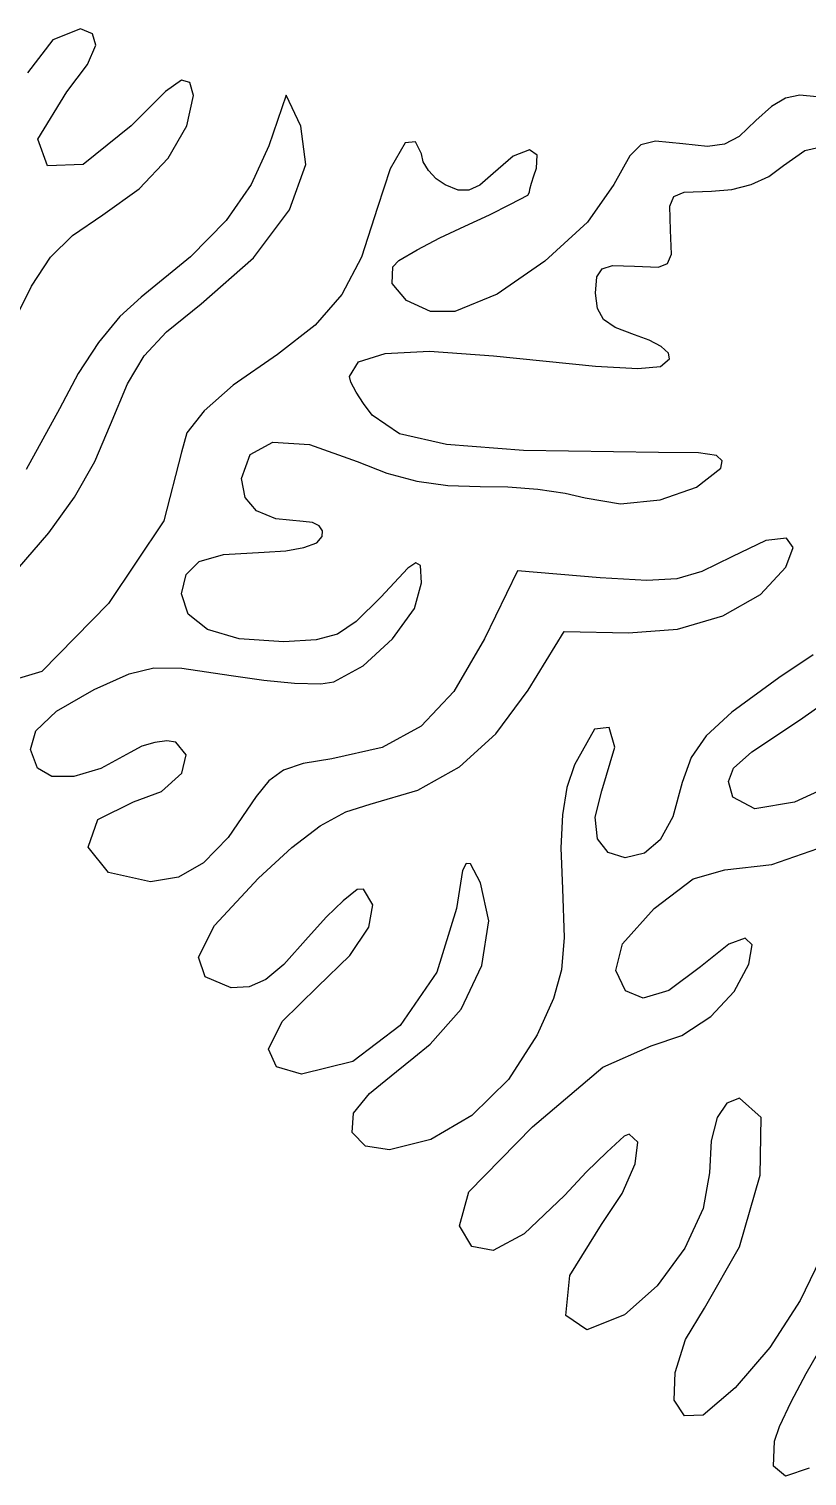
# Model space of a CAD drawing. Header units: metres. Extents: x -276 to 353, y -236 to 239.
# Drawn here: x -163.2 to -98.4, y -200.6 to -80.1 of the extents above; entities that cross this region are included whole.
import ezdxf

# ---------------------------------------------------------------- set-up
doc = ezdxf.new("R2010")
doc.units = ezdxf.units.M
doc.layers.add('Draw', color=2, linetype='CONTINUOUS')

msp = doc.modelspace()

# ---------------------------------------------------------------- linework, layer by layer
at = {"layer": 'draw'}
for p, q in [((-158.96, -80.13), (-161.25, -81.04)), ((-157.95, -80.54), (-158.96, -80.13)), ((-157.67, -81.48), (-157.95, -80.54)), ((-161.25, -81.04), (-163.36, -83.78)), ((-158.37, -83.09), (-157.67, -81.48)), ((-160.1, -85.37), (-158.37, -83.09)), ((-162.5, -89.3), (-160.1, -85.37)), ((-151.87, -85.33), (-154.73, -88.19)), ((-150.53, -84.39), (-151.87, -85.33)), ((-149.85, -84.59), (-150.53, -84.39)), ((-149.55, -85.68), (-149.85, -84.59)), ((-150.08, -88.19), (-149.55, -85.68)), ((-141.82, -85.63), (-143.26, -89.85)), ((-140.59, -88.23), (-141.82, -85.63)), ((-101.39, -86.57), (-102.68, -87.76)), ((-100.23, -85.9), (-101.39, -86.57)), ((-99.02, -85.65), (-100.23, -85.9)), ((-97.6, -85.77), (-99.02, -85.65)), ((-102.68, -87.76), (-104.09, -89.07)), ((-154.73, -88.19), (-158.74, -91.41)), ((-151.66, -90.87), (-150.08, -88.19)), ((-140.18, -91.41), (-140.59, -88.23)), ((-104.09, -89.07), (-105.3, -89.72)), ((-161.7, -91.51), (-162.5, -89.3)), ((-143.26, -89.85), (-144.72, -93.07)), ((-131.9, -89.62), (-133.15, -91.76)), ((-131.05, -89.51), (-131.9, -89.62)), ((-130.55, -90.51), (-131.05, -89.51)), ((-121.54, -90.19), (-122.9, -90.73)), ((-120.9, -90.62), (-121.54, -90.19)), ((-112.26, -89.76), (-113.2, -90.69)), ((-111.06, -89.47), (-112.26, -89.76)), ((-108.78, -89.7), (-111.06, -89.47)), ((-106.71, -89.91), (-108.78, -89.7)), ((-105.3, -89.72), (-106.71, -89.91)), ((-100.39, -91.5), (-98.62, -90.25)), ((-98.62, -90.25), (-97.04, -89.88)), ((-158.74, -91.41), (-161.7, -91.51)), ((-154.07, -93.44), (-151.66, -90.87)), ((-141.54, -95.18), (-140.18, -91.41)), ((-130.41, -91.18), (-130.55, -90.51)), ((-129.97, -91.91), (-130.41, -91.18)), ((-122.9, -90.73), (-124.58, -92.15)), ((-120.95, -91.71), (-120.9, -90.62)), ((-113.2, -90.69), (-114.52, -93.07)), ((-101.61, -92.4), (-100.39, -91.5)), ((-133.15, -91.76), (-134.2, -94.98)), ((-129.33, -92.59), (-129.97, -91.91)), ((-128.58, -93.11), (-129.33, -92.59)), ((-124.58, -92.15), (-125.69, -93.12)), ((-121.38, -92.95), (-121.18, -92.35)), ((-121.18, -92.35), (-120.95, -91.71)), ((-103.07, -93.07), (-101.61, -92.4)), ((-157.08, -95.59), (-154.07, -93.44)), ((-144.72, -93.07), (-146.83, -96.06)), ((-127.49, -93.54), (-128.58, -93.11)), ((-126.59, -93.55), (-127.49, -93.54)), ((-125.69, -93.12), (-126.59, -93.55)), ((-123.13, -94.72), (-121.69, -93.96)), ((-121.69, -93.96), (-121.55, -93.72)), ((-121.55, -93.72), (-121.52, -93.47)), ((-121.52, -93.47), (-121.38, -92.95)), ((-114.52, -93.07), (-116.72, -96.2)), ((-109.51, -94.08), (-108.65, -93.71)), ((-108.65, -93.71), (-106.39, -93.63)), ((-106.39, -93.63), (-104.68, -93.49)), ((-104.68, -93.49), (-103.07, -93.07)), ((-134.2, -94.98), (-135.53, -99.12)), ((-124.87, -95.59), (-123.13, -94.72)), ((-109.86, -94.89), (-109.51, -94.08)), ((-109.8, -96.88), (-109.86, -94.89)), ((-159.63, -97.32), (-157.08, -95.59)), ((-146.83, -96.06), (-149.79, -99.09)), ((-144.53, -99.19), (-141.54, -95.18)), ((-126.93, -96.53), (-124.87, -95.59)), ((-116.72, -96.2), (-120.27, -99.47)), ((-161.44, -99.11), (-159.63, -97.32)), ((-130.91, -98.51), (-129.03, -97.51)), ((-129.03, -97.51), (-126.93, -96.53)), ((-109.73, -98.87), (-109.8, -96.88)), ((-132.42, -99.41), (-130.91, -98.51)), ((-163.03, -101.54), (-161.44, -99.11)), ((-149.79, -99.09), (-153.9, -102.45)), ((-148.89, -103.01), (-144.53, -99.19)), ((-135.53, -99.12), (-137.17, -102.23)), ((-133, -101.32), (-132.93, -99.93)), ((-132.93, -99.93), (-132.42, -99.41)), ((-120.27, -99.47), (-124.24, -102.2)), ((-115.5, -100.09), (-114.64, -99.82)), ((-114.64, -99.82), (-112.8, -99.88)), ((-112.8, -99.88), (-110.81, -99.95)), ((-110.81, -99.95), (-110.04, -99.64)), ((-110.04, -99.64), (-109.73, -98.87)), ((-116.05, -102.13), (-115.93, -100.76)), ((-115.93, -100.76), (-115.5, -100.09)), ((-164.98, -105.45), (-163.03, -101.54)), ((-137.17, -102.23), (-139.41, -104.79)), ((-131.8, -102.73), (-133, -101.32)), ((-124.24, -102.2), (-127.76, -103.64)), ((-115.89, -103.41), (-116.05, -102.13)), ((-153.9, -102.45), (-155.68, -104.07)), ((-151.78, -105.34), (-148.89, -103.01)), ((-129.79, -103.65), (-131.8, -102.73)), ((-115.38, -104.31), (-115.89, -103.41)), ((-155.68, -104.07), (-157.45, -106.22)), ((-139.41, -104.79), (-142.55, -107.22)), ((-127.76, -103.64), (-129.79, -103.65)), ((-114.42, -104.99), (-115.38, -104.31)), ((-153.64, -107.34), (-151.78, -105.34)), ((-112.79, -105.59), (-114.42, -104.99)), ((-111.57, -106.03), (-112.79, -105.59)), ((-157.45, -106.22), (-159.14, -108.81)), ((-135.8, -107.83), (-133.57, -107.14)), ((-133.57, -107.14), (-129.89, -106.95)), ((-129.89, -106.95), (-124.55, -107.34)), ((-110.59, -106.57), (-111.57, -106.03)), ((-109.98, -107.12), (-110.59, -106.57)), ((-109.89, -107.59), (-109.98, -107.12)), ((-155.04, -109.67), (-153.64, -107.34)), ((-142.55, -107.22), (-146.22, -109.79)), ((-136.55, -109.05), (-135.8, -107.83)), ((-124.55, -107.34), (-116.06, -108.19)), ((-116.06, -108.19), (-112.51, -108.39)), ((-112.51, -108.39), (-110.63, -108.23)), ((-110.63, -108.23), (-109.89, -107.59)), ((-159.14, -108.81), (-160.69, -111.76)), ((-136.44, -109.52), (-136.55, -109.05)), ((-135.99, -110.35), (-136.44, -109.52)), ((-156.44, -113.04), (-155.04, -109.67)), ((-146.22, -109.79), (-148.65, -111.91)), ((-135.37, -111.3), (-135.99, -110.35)), ((-160.69, -111.76), (-163.49, -116.79)), ((-148.65, -111.91), (-150.09, -113.74)), ((-134.64, -112.27), (-135.37, -111.3)), ((-157.77, -116.12), (-156.44, -113.04)), ((-132.39, -113.83), (-134.64, -112.27)), ((-150.09, -113.74), (-150.55, -115.36)), ((-128.45, -114.73), (-132.39, -113.83)), ((-150.55, -115.36), (-152, -121.08)), ((-145.55, -117.54), (-144.81, -115.54)), ((-144.81, -115.54), (-142.93, -114.52)), ((-142.93, -114.52), (-139.88, -114.71)), ((-139.88, -114.71), (-135.89, -116.14)), ((-122.06, -115.22), (-128.45, -114.73)), ((-110.79, -115.37), (-122.06, -115.22)), ((-107.48, -115.42), (-110.79, -115.37)), ((-105.97, -115.64), (-107.48, -115.42)), ((-159.46, -119.1), (-157.77, -116.12)), ((-135.89, -116.14), (-133.42, -117.1)), ((-107.64, -118.28), (-105.62, -116.7)), ((-105.5, -116.08), (-105.97, -115.64)), ((-105.62, -116.7), (-105.5, -116.08)), ((-145.22, -119.12), (-145.55, -117.54)), ((-133.42, -117.1), (-130.92, -117.76)), ((-130.92, -117.76), (-128.34, -118.12)), ((-161.58, -122.06), (-159.46, -119.1)), ((-144.29, -120.25), (-145.22, -119.12)), ((-128.34, -118.12), (-125.66, -118.2)), ((-125.66, -118.2), (-123.35, -118.23)), ((-123.35, -118.23), (-120.86, -118.43)), ((-120.86, -118.43), (-118.57, -118.76)), ((-118.57, -118.76), (-116.91, -119.17)), ((-116.91, -119.17), (-113.97, -119.66)), ((-110.65, -119.31), (-107.64, -118.28)), ((-142.69, -120.91), (-144.29, -120.25)), ((-113.97, -119.66), (-110.65, -119.31)), ((-152, -121.08), (-156.61, -127.96)), ((-140.39, -121.13), (-142.69, -120.91)), ((-139.62, -121.21), (-140.39, -121.13)), ((-139.07, -121.48), (-139.62, -121.21)), ((-138.8, -121.89), (-139.07, -121.48)), ((-164.19, -125.1), (-161.58, -122.06)), ((-139.26, -122.89), (-138.81, -122.38)), ((-138.81, -122.38), (-138.8, -121.89)), ((-101.86, -122.7), (-104.69, -124.08)), ((-100.14, -122.51), (-101.86, -122.7)), ((-99.59, -123.3), (-100.14, -122.51)), ((-149.07, -124.46), (-147.05, -123.87)), ((-147.05, -123.87), (-143.66, -123.67)), ((-143.66, -123.67), (-141.85, -123.57)), ((-141.85, -123.57), (-140.35, -123.29)), ((-140.35, -123.29), (-139.26, -122.89)), ((-100.19, -124.92), (-99.59, -123.3)), ((-150.16, -125.53), (-149.07, -124.46)), ((-131.69, -125.01), (-133.94, -127.43)), ((-131.01, -124.57), (-131.69, -125.01)), ((-130.64, -124.8), (-131.01, -124.57)), ((-130.55, -126.24), (-130.64, -124.8)), ((-122.54, -125.24), (-125.29, -130.89)), ((-115.67, -125.82), (-122.54, -125.24)), ((-104.69, -124.08), (-107.19, -125.3)), ((-102.3, -127.2), (-100.19, -124.92)), ((-150.55, -127.15), (-150.16, -125.53)), ((-131.13, -128.36), (-130.55, -126.24)), ((-111.76, -126.05), (-115.67, -125.82)), ((-109.28, -125.89), (-111.76, -126.05)), ((-107.19, -125.3), (-109.28, -125.89)), ((-149.97, -128.85), (-150.55, -127.15)), ((-133.94, -127.43), (-135.98, -129.46)), ((-105.43, -128.98), (-102.3, -127.2)), ((-156.61, -127.96), (-162.17, -133.61)), ((-148.37, -130.11), (-149.97, -128.85)), ((-132.96, -130.88), (-131.13, -128.36)), ((-135.98, -129.46), (-137.54, -130.5)), ((-113.3, -130.4), (-109.23, -130.09)), ((-109.23, -130.09), (-105.43, -128.98)), ((-145.72, -130.88), (-148.37, -130.11)), ((-142, -131.13), (-145.72, -130.88)), ((-139.31, -130.98), (-142, -131.13)), ((-137.54, -130.5), (-139.31, -130.98)), ((-135.39, -133.13), (-132.96, -130.88)), ((-125.29, -130.89), (-127.85, -135.28)), ((-121.67, -135.16), (-118.67, -130.28)), ((-118.67, -130.28), (-113.3, -130.4)), ((-97.92, -132.23), (-100.78, -134.14)), ((-162.17, -133.61), (-166.53, -134.92)), ((-154.9, -133.81), (-152.84, -133.31)), ((-152.84, -133.31), (-150.52, -133.33)), ((-150.52, -133.33), (-146.41, -133.94)), ((-137.85, -134.47), (-135.39, -133.13)), ((-157.81, -135.11), (-154.9, -133.81)), ((-146.41, -133.94), (-143.69, -134.34)), ((-143.69, -134.34), (-141.11, -134.58)), ((-141.11, -134.58), (-138.94, -134.65)), ((-138.94, -134.65), (-137.85, -134.47)), ((-100.78, -134.14), (-104.68, -137)), ((-160.95, -136.91), (-157.81, -135.11)), ((-127.85, -135.28), (-130.56, -138.17)), ((-124.35, -138.79), (-121.67, -135.16)), ((-99.05, -137.67), (-95.44, -135.1)), ((-162.67, -138.54), (-160.95, -136.91)), ((-104.68, -137), (-106.83, -138.97)), ((-130.56, -138.17), (-133.81, -139.93)), ((-116.13, -138.4), (-117.8, -141.38)), ((-114.92, -138.28), (-116.13, -138.4)), ((-114.43, -139.92), (-114.92, -138.28)), ((-103.03, -140.29), (-99.05, -137.67)), ((-163.13, -140.11), (-162.67, -138.54)), ((-152.77, -139.51), (-153.84, -139.84)), ((-151.77, -139.38), (-152.77, -139.51)), ((-151.02, -139.5), (-151.77, -139.38)), ((-150.16, -140.56), (-151.02, -139.5)), ((-127.39, -141.55), (-124.35, -138.79)), ((-106.83, -138.97), (-108.08, -140.76)), ((-162.53, -141.65), (-163.13, -140.11)), ((-154.81, -140.35), (-157.26, -141.68)), ((-153.84, -139.84), (-154.81, -140.35)), ((-150.51, -142.07), (-150.16, -140.56)), ((-138.01, -140.87), (-140.41, -141.26)), ((-133.81, -139.93), (-138.01, -140.87)), ((-115.53, -143.55), (-114.43, -139.92)), ((-108.08, -140.76), (-108.82, -142.86)), ((-104.55, -141.65), (-103.03, -140.29)), ((-161.33, -142.35), (-162.53, -141.65)), ((-157.26, -141.68), (-159.5, -142.35)), ((-152.19, -143.59), (-150.51, -142.07)), ((-142.05, -141.83), (-143.27, -142.71)), ((-140.41, -141.26), (-142.05, -141.83)), ((-130.85, -143.48), (-127.39, -141.55)), ((-117.8, -141.38), (-118.43, -143.27)), ((-104.97, -142.77), (-104.55, -141.65)), ((-159.5, -142.35), (-161.33, -142.35)), ((-143.27, -142.71), (-144.31, -144.01)), ((-118.43, -143.27), (-118.81, -145.54)), ((-108.82, -142.86), (-109.62, -145.71)), ((-104.6, -144.06), (-104.97, -142.77)), ((-95.34, -142.59), (-99.47, -144.49)), ((-157.52, -145.92), (-154.54, -144.47)), ((-154.54, -144.47), (-152.19, -143.59)), ((-144.31, -144.01), (-146.64, -147.42)), ((-134.81, -144.65), (-130.85, -143.48)), ((-116.07, -145.74), (-115.53, -143.55)), ((-102.77, -145.05), (-104.6, -144.06)), ((-99.47, -144.49), (-102.77, -145.05)), ((-138.98, -146.46), (-136.86, -145.29)), ((-136.86, -145.29), (-134.81, -144.65)), ((-118.81, -145.54), (-118.93, -148.3)), ((-115.87, -147.53), (-116.07, -145.74)), ((-109.62, -145.71), (-110.66, -147.63)), ((-158.3, -148.24), (-157.52, -145.92)), ((-141.34, -148.25), (-138.98, -146.46)), ((-146.64, -147.42), (-148.71, -149.55)), ((-114.99, -148.69), (-115.87, -147.53)), ((-110.66, -147.63), (-111.96, -148.73)), ((-156.62, -150.35), (-158.3, -148.24)), ((-144.12, -150.82), (-141.34, -148.25)), ((-118.93, -148.3), (-118.81, -151.71)), ((-113.57, -149.13), (-114.99, -148.69)), ((-111.96, -148.73), (-113.57, -149.13)), ((-101.35, -149.67), (-97.52, -148.35)), ((-153.11, -151.13), (-156.62, -150.35)), ((-148.71, -149.55), (-150.78, -150.72)), ((-127.12, -150.18), (-127.64, -153.35)), ((-126.83, -149.59), (-127.12, -150.18)), ((-126.47, -149.63), (-126.83, -149.59)), ((-125.64, -151.21), (-126.47, -149.63)), ((-107.92, -150.88), (-105.27, -150.12)), ((-105.27, -150.12), (-101.35, -149.67)), ((-150.78, -150.72), (-153.11, -151.13)), ((-147.78, -154.76), (-144.12, -150.82)), ((-135.89, -151.75), (-137.07, -152.7)), ((-135.38, -151.73), (-135.89, -151.75)), ((-134.59, -153.03), (-135.38, -151.73)), ((-124.93, -154.36), (-125.64, -151.21)), ((-118.81, -151.71), (-118.66, -155.76)), ((-111.15, -153.35), (-107.92, -150.88)), ((-137.07, -152.7), (-138.47, -154.04)), ((-138.47, -154.04), (-139.98, -155.73)), ((-134.93, -154.9), (-134.59, -153.03)), ((-127.64, -153.35), (-129.27, -158.63)), ((-113.79, -156.28), (-111.15, -153.35)), ((-149.13, -157.39), (-147.78, -154.76)), ((-136.51, -157.25), (-134.93, -154.9)), ((-125.51, -158.09), (-124.93, -154.36)), ((-139.98, -155.73), (-142.01, -158.01)), ((-118.66, -155.76), (-118.87, -158.44)), ((-114.35, -158.51), (-113.79, -156.28)), ((-104.95, -156.32), (-107.29, -158.2)), ((-103.57, -155.82), (-104.95, -156.32)), ((-102.99, -156.37), (-103.57, -155.82)), ((-103.27, -157.97), (-102.99, -156.37)), ((-148.57, -159.04), (-149.13, -157.39)), ((-139.22, -159.86), (-136.51, -157.25)), ((-142.01, -158.01), (-143.52, -159.26)), ((-129.27, -158.63), (-132.31, -163.09)), ((-127.23, -161.73), (-125.51, -158.09)), ((-118.87, -158.44), (-119.55, -160.83)), ((-113.56, -160.2), (-114.35, -158.51)), ((-107.29, -158.2), (-109.95, -160.16)), ((-104.49, -160.26), (-103.27, -157.97)), ((-146.39, -159.93), (-148.57, -159.04)), ((-144.89, -159.85), (-146.39, -159.93)), ((-143.52, -159.26), (-144.89, -159.85)), ((-142.16, -162.74), (-139.22, -159.86)), ((-112.09, -160.81), (-113.56, -160.2)), ((-109.95, -160.16), (-112.09, -160.81)), ((-119.55, -160.83), (-120.91, -163.85)), ((-106.45, -162.32), (-104.49, -160.26)), ((-129.82, -164.62), (-127.23, -161.73)), ((-108.86, -163.9), (-106.45, -162.32)), ((-143.28, -165.05), (-142.16, -162.74)), ((-132.31, -163.09), (-136.26, -166.08)), ((-131.19, -165.74), (-129.82, -164.62)), ((-120.91, -163.85), (-123.31, -167.57)), ((-115.44, -166.55), (-111.42, -164.76)), ((-111.42, -164.76), (-108.86, -163.9)), ((-142.63, -166.52), (-143.28, -165.05)), ((-136.26, -166.08), (-140.54, -167.13)), ((-132.64, -166.92), (-131.19, -165.74)), ((-140.54, -167.13), (-142.63, -166.52)), ((-133.95, -167.99), (-132.64, -166.92)), ((-121.29, -171.5), (-115.44, -166.55)), ((-134.87, -168.74), (-133.95, -167.99)), ((-123.31, -167.57), (-126.36, -170.56)), ((-136.2, -170.37), (-134.87, -168.74)), ((-105.11, -169.55), (-105.9, -170.74)), ((-104.06, -169.13), (-105.11, -169.55)), ((-102.24, -170.73), (-104.06, -169.13)), ((-136.31, -171.99), (-136.2, -170.37)), ((-126.36, -170.56), (-129.76, -172.58)), ((-105.9, -170.74), (-106.4, -172.68)), ((-102.34, -175.53), (-102.24, -170.73)), ((-135.22, -173.13), (-136.31, -171.99)), ((-126.6, -176.93), (-121.29, -171.5)), ((-113.24, -172.13), (-113.67, -172.29)), ((-112.53, -172.79), (-113.24, -172.13)), ((-133.22, -173.43), (-135.22, -173.13)), ((-129.76, -172.58), (-133.22, -173.43)), ((-113.67, -172.29), (-115.11, -173.62)), ((-112.74, -174.58), (-112.53, -172.79)), ((-106.4, -172.68), (-106.55, -175.34)), ((-115.11, -173.62), (-116.79, -175.27)), ((-113.82, -177.07), (-112.74, -174.58)), ((-116.79, -175.27), (-118.64, -177.22)), ((-106.55, -175.34), (-107.07, -178.32)), ((-104.04, -181.5), (-102.34, -175.53)), ((-127.39, -179.75), (-126.6, -176.93)), ((-115.55, -179.63), (-113.82, -177.07)), ((-118.64, -177.22), (-121.98, -180.43)), ((-107.07, -178.32), (-108.62, -181.62)), ((-126.34, -181.48), (-127.39, -179.75)), ((-121.98, -180.43), (-124.57, -181.82)), ((-118.2, -183.88), (-115.55, -179.63)), ((-124.57, -181.82), (-126.34, -181.48)), ((-108.62, -181.62), (-110.91, -184.74)), ((-106.97, -186.6), (-104.04, -181.5)), ((-97.32, -182.52), (-99.01, -185.96)), ((-118.52, -187.22), (-118.2, -183.88)), ((-110.91, -184.74), (-113.62, -187.17)), ((-108.54, -189.21), (-106.97, -186.6)), ((-99.01, -185.96), (-101.52, -189.88)), ((-116.77, -188.41), (-118.52, -187.22)), ((-113.62, -187.17), (-116.77, -188.41)), ((-109.42, -191.95), (-108.54, -189.21)), ((-101.52, -189.88), (-104.41, -193.23)), ((-98.5, -192.05), (-97.13, -189.69)), ((-109.49, -194.26), (-109.42, -191.95)), ((-99.74, -194.4), (-98.5, -192.05)), ((-104.41, -193.23), (-107.08, -195.52)), ((-108.64, -195.57), (-109.49, -194.26)), ((-100.73, -196.46), (-99.74, -194.4)), ((-107.08, -195.52), (-108.64, -195.57)), ((-101.15, -197.67), (-100.73, -196.46)), ((-101.22, -199.77), (-101.15, -197.67)), ((-100.22, -200.58), (-101.22, -199.77)), ((-98.26, -199.92), (-100.22, -200.58))]:
    msp.add_line(p, q, dxfattribs=at)

doc.saveas('drawing.dxf')
